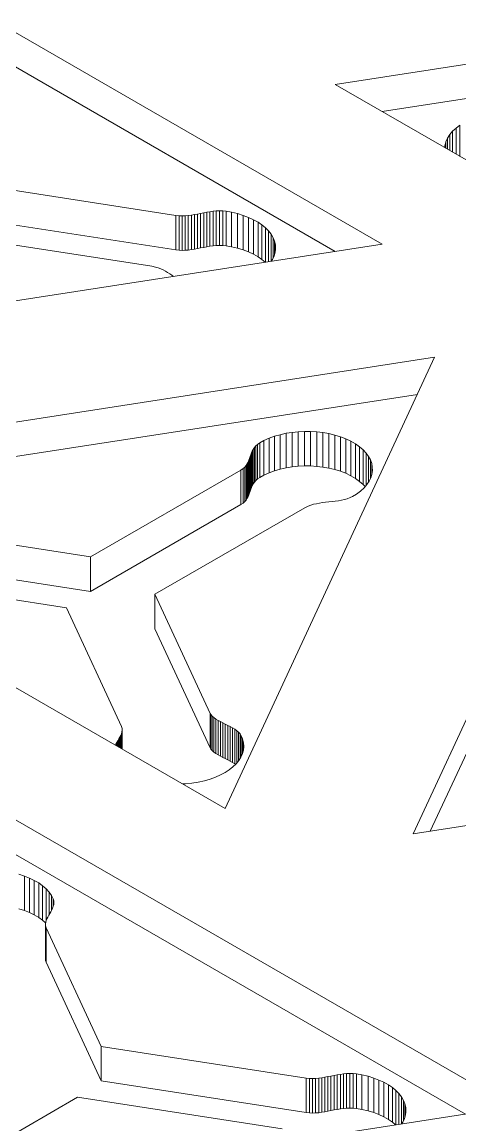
# Model space of a CAD drawing. Header units: inches. Extents: x 2.5 to 18.9, y 2.6 to 12.3.
# Drawn here: x 8.834 to 9.48, y 8.087 to 9.718 of the extents above; entities that cross this region are included whole.
import ezdxf

# ---------------------------------------------------------------- set-up
doc = ezdxf.new("R2010")
doc.units = ezdxf.units.IN
doc.header["$MEASUREMENT"] = 0

# ---------------------------------------------------------------- blocks, each defined once
blk = doc.blocks.new('A$C39963D99')
at = {"color": 0, "linetype": 'Continuous', "lineweight": 0, "extrusion": (3.33067e-16, 0.816497, 0.57735)}
for p, q in [((11.6555, -0.7234), (12.5011, -1.2116)), ((12.4314, -1.2224), (11.6555, -0.7744)), ((12.4315, -0.9755), (13.5866, -0.7968)), ((13.5611, -0.8518), (12.5012, -1.0157)), ((13.2772, -1.4637), (12.4315, -0.9755)), ((12.6051, -1.0449), (12.6101, -1.0403)), ((12.6101, -1.0403), (12.6158, -1.036)), ((12.6101, -1.0786), (12.6101, -1.0403)), ((12.6158, -1.0819), (12.6158, -1.036)), ((12.5949, -1.0606), (12.5975, -1.0551)), ((12.5975, -1.0551), (12.6009, -1.0498)), ((12.5975, -1.0713), (12.5975, -1.0551)), ((12.6009, -1.0498), (12.6051, -1.0449)), ((12.6009, -1.0733), (12.6009, -1.0498)), ((12.6051, -1.0757), (12.6051, -1.0449)), ((12.5931, -1.0687), (12.5934, -1.0661)), ((12.5934, -1.0661), (12.5949, -1.0606)), ((12.5934, -1.0689), (12.5934, -1.0661)), ((12.5949, -1.0698), (12.5949, -1.0606)), ((11.8934, -1.1224), (12.1961, -1.1692)), ((12.1961, -1.2202), (11.8934, -1.1734)), ((12.1961, -1.2202), (12.1961, -1.1692)), ((12.1961, -1.1692), (12.2011, -1.1698)), ((12.2011, -1.2208), (12.2011, -1.1698)), ((12.2011, -1.1698), (12.2056, -1.1699)), ((12.2056, -1.1699), (12.2101, -1.1698)), ((12.2056, -1.221), (12.2056, -1.1699)), ((12.2101, -1.1698), (12.2146, -1.1694)), ((12.2101, -1.2208), (12.2101, -1.1698)), ((12.2146, -1.1694), (12.2192, -1.1688)), ((12.2146, -1.2204), (12.2146, -1.1694)), ((12.2192, -1.1688), (12.2237, -1.168)), ((12.2192, -1.2198), (12.2192, -1.1688)), ((12.2237, -1.168), (12.2282, -1.1672)), ((12.2237, -1.2191), (12.2237, -1.168)), ((12.2282, -1.1672), (12.2328, -1.1663)), ((12.2282, -1.2182), (12.2282, -1.1672)), ((12.2328, -1.1663), (12.2374, -1.1653)), ((12.2328, -1.2173), (12.2328, -1.1663)), ((12.2374, -1.1653), (12.242, -1.1645)), ((12.2374, -1.2164), (12.2374, -1.1653)), ((12.242, -1.1645), (12.2466, -1.1637)), ((12.242, -1.2155), (12.242, -1.1645)), ((12.2466, -1.1637), (12.2513, -1.1631)), ((12.2466, -1.2147), (12.2466, -1.1637)), ((12.2513, -1.1631), (12.256, -1.1626)), ((12.2513, -1.2141), (12.2513, -1.1631)), ((12.256, -1.1626), (12.2607, -1.1625)), ((12.256, -1.2137), (12.256, -1.1626)), ((12.2607, -1.2135), (12.2607, -1.1625)), ((12.2607, -1.1625), (12.2655, -1.1626)), ((12.2655, -1.2136), (12.2655, -1.1626)), ((12.2655, -1.1626), (12.2704, -1.163)), ((12.2704, -1.2141), (12.2704, -1.163)), ((12.2704, -1.163), (12.2786, -1.1645)), ((12.2786, -1.2155), (12.2786, -1.1645)), ((12.2786, -1.1645), (12.2875, -1.1666)), ((12.2875, -1.2176), (12.2875, -1.1666)), ((12.2875, -1.1666), (12.2959, -1.1691)), ((12.2959, -1.2202), (12.2959, -1.1691)), ((12.2959, -1.1691), (12.3037, -1.1721)), ((12.3037, -1.2231), (12.3037, -1.1721)), ((12.3037, -1.1721), (12.311, -1.1755)), ((12.311, -1.2265), (12.311, -1.1755)), ((12.311, -1.1755), (12.3176, -1.1792)), ((12.3176, -1.2302), (12.3176, -1.1792)), ((12.3176, -1.1792), (12.3235, -1.1833)), ((12.3235, -1.2343), (12.3235, -1.1833)), ((12.3235, -1.1833), (12.3287, -1.1876)), ((12.3287, -1.2383), (12.3287, -1.1876)), ((12.3287, -1.1876), (12.3332, -1.1922)), ((12.1606, -1.2444), (11.8583, -1.1976)), ((12.3332, -1.2376), (12.3332, -1.1922)), ((12.3332, -1.1922), (12.3369, -1.1971)), ((12.3369, -1.237), (12.3369, -1.1971)), ((12.3369, -1.1971), (12.3398, -1.2021)), ((12.3398, -1.2322), (12.3398, -1.2021)), ((12.3398, -1.2021), (12.3419, -1.2073)), ((12.5011, -1.2116), (11.346, -1.3903)), ((12.2011, -1.2208), (12.1961, -1.2202)), ((12.2056, -1.221), (12.2011, -1.2208)), ((12.2101, -1.2208), (12.2056, -1.221)), ((12.2146, -1.2204), (12.2101, -1.2208)), ((12.2192, -1.2198), (12.2146, -1.2204)), ((12.2237, -1.2191), (12.2192, -1.2198)), ((12.2282, -1.2182), (12.2237, -1.2191)), ((12.2328, -1.2173), (12.2282, -1.2182)), ((12.2374, -1.2164), (12.2328, -1.2173)), ((12.242, -1.2155), (12.2374, -1.2164)), ((12.2466, -1.2147), (12.242, -1.2155)), ((12.2513, -1.2141), (12.2466, -1.2147)), ((12.256, -1.2137), (12.2513, -1.2141)), ((12.2607, -1.2135), (12.256, -1.2137)), ((12.2655, -1.2136), (12.2607, -1.2135)), ((12.2704, -1.2141), (12.2655, -1.2136)), ((12.2786, -1.2155), (12.2704, -1.2141)), ((12.2875, -1.2176), (12.2786, -1.2155)), ((12.2959, -1.2202), (12.2875, -1.2176)), ((12.3037, -1.2231), (12.2959, -1.2202)), ((12.3419, -1.2269), (12.3419, -1.2073)), ((12.3419, -1.2073), (12.3432, -1.2126)), ((12.3435, -1.218), (12.3429, -1.2235)), ((12.3432, -1.2211), (12.3432, -1.2126)), ((12.3432, -1.2126), (12.3435, -1.218)), ((12.311, -1.2265), (12.3037, -1.2231)), ((12.3176, -1.2302), (12.311, -1.2265)), ((12.3235, -1.2343), (12.3176, -1.2302)), ((12.3283, -1.2383), (12.3235, -1.2343)), ((12.3388, -1.2345), (12.3372, -1.237)), ((12.3413, -1.229), (12.3388, -1.2345)), ((12.3429, -1.2235), (12.3413, -1.229)), ((12.1661, -1.2455), (12.1606, -1.2444)), ((12.1701, -1.2466), (12.1661, -1.2455)), ((12.1739, -1.248), (12.1701, -1.2466)), ((12.1775, -1.2497), (12.1739, -1.248)), ((12.1808, -1.2515), (12.1775, -1.2497)), ((12.1841, -1.2535), (12.1808, -1.2515)), ((12.1873, -1.2555), (12.1841, -1.2535)), ((12.1904, -1.2576), (12.1873, -1.2555)), ((12.1929, -1.2593), (12.1904, -1.2576)), ((11.4234, -1.5575), (12.5785, -1.3788)), ((12.5785, -1.3788), (12.2691, -2.0457)), ((12.5466, -2.0835), (12.8561, -1.4165)), ((12.553, -1.4338), (11.4931, -1.5977)), ((12.8561, -1.4676), (12.5721, -2.0795)), ((12.3263, -1.502), (12.334, -1.4986)), ((12.334, -1.4986), (12.342, -1.4957)), ((12.334, -1.5496), (12.334, -1.4986)), ((12.342, -1.4957), (12.3504, -1.4933)), ((12.342, -1.5467), (12.342, -1.4957)), ((12.3504, -1.4933), (12.359, -1.4913)), ((12.3504, -1.5443), (12.3504, -1.4933)), ((12.359, -1.4913), (12.3679, -1.4899)), ((12.359, -1.5424), (12.359, -1.4913)), ((12.3679, -1.4899), (12.377, -1.489)), ((12.3679, -1.5409), (12.3679, -1.4899)), ((12.377, -1.489), (12.3861, -1.4885)), ((12.377, -1.54), (12.377, -1.489)), ((12.3861, -1.5396), (12.3861, -1.4885)), ((12.3861, -1.4885), (12.3953, -1.4886)), ((12.3953, -1.5396), (12.3953, -1.4886)), ((12.3953, -1.4886), (12.4044, -1.4892)), ((12.4044, -1.5402), (12.4044, -1.4892)), ((12.4044, -1.4892), (12.4134, -1.4902)), ((12.4134, -1.5412), (12.4134, -1.4902)), ((12.4134, -1.4902), (12.4223, -1.4918)), ((12.4223, -1.5428), (12.4223, -1.4918)), ((12.4223, -1.4918), (12.4309, -1.4938)), ((12.4309, -1.5448), (12.4309, -1.4938)), ((12.4309, -1.4938), (12.4392, -1.4964)), ((12.4392, -1.5474), (12.4392, -1.4964)), ((12.4392, -1.4964), (12.4471, -1.4994)), ((12.4471, -1.5504), (12.4471, -1.4994)), ((12.4471, -1.4994), (12.4546, -1.5029)), ((12.3091, -1.5176), (12.3105, -1.515)), ((12.3105, -1.515), (12.3123, -1.5124)), ((12.3105, -1.566), (12.3105, -1.515)), ((12.3123, -1.5124), (12.3144, -1.51)), ((12.3123, -1.5634), (12.3123, -1.5124)), ((12.3144, -1.51), (12.317, -1.5076)), ((12.3144, -1.561), (12.3144, -1.51)), ((12.317, -1.5076), (12.3201, -1.5054)), ((12.317, -1.5587), (12.317, -1.5076)), ((12.3201, -1.5054), (12.3263, -1.502)), ((12.3201, -1.5565), (12.3201, -1.5054)), ((12.3263, -1.5531), (12.3263, -1.502)), ((12.4546, -1.554), (12.4546, -1.5029)), ((12.4546, -1.5029), (12.4616, -1.5069)), ((12.4616, -1.558), (12.4616, -1.5069)), ((12.4616, -1.5069), (12.4677, -1.5113)), ((12.4677, -1.5623), (12.4677, -1.5113)), ((12.4677, -1.5113), (12.473, -1.5159)), ((12.473, -1.5669), (12.473, -1.5159)), ((12.473, -1.5159), (12.4774, -1.5207)), ((12.3029, -1.5338), (12.3041, -1.5312)), ((12.3041, -1.5312), (12.305, -1.5285)), ((12.3041, -1.5822), (12.3041, -1.5312)), ((12.305, -1.5285), (12.306, -1.5258)), ((12.305, -1.5795), (12.305, -1.5285)), ((12.306, -1.5258), (12.3069, -1.523)), ((12.306, -1.5768), (12.306, -1.5258)), ((12.3069, -1.523), (12.3079, -1.5203)), ((12.3069, -1.574), (12.3069, -1.523)), ((12.3079, -1.5203), (12.3091, -1.5176)), ((12.3079, -1.5713), (12.3079, -1.5203)), ((12.3091, -1.5686), (12.3091, -1.5176)), ((12.4774, -1.5683), (12.4774, -1.5207)), ((12.4774, -1.5207), (12.4809, -1.5256)), ((12.4809, -1.5633), (12.4809, -1.5256)), ((12.4809, -1.5256), (12.4836, -1.5307)), ((12.4836, -1.5581), (12.4836, -1.5307)), ((12.4836, -1.5307), (12.4855, -1.5359)), ((12.07, -1.674), (12.2924, -1.5456)), ((12.2924, -1.5456), (12.2955, -1.5434)), ((12.2924, -1.5966), (12.2924, -1.5456)), ((12.2955, -1.5434), (12.298, -1.5412)), ((12.2955, -1.5944), (12.2955, -1.5434)), ((12.298, -1.5412), (12.3, -1.5389)), ((12.298, -1.5922), (12.298, -1.5412)), ((12.3, -1.5389), (12.3016, -1.5364)), ((12.3, -1.5899), (12.3, -1.5389)), ((12.3016, -1.5364), (12.3029, -1.5338)), ((12.3016, -1.5874), (12.3016, -1.5364)), ((12.3029, -1.5849), (12.3029, -1.5338)), ((12.342, -1.5467), (12.334, -1.5496)), ((12.3504, -1.5443), (12.342, -1.5467)), ((12.359, -1.5424), (12.3504, -1.5443)), ((12.3679, -1.5409), (12.359, -1.5424)), ((12.377, -1.54), (12.3679, -1.5409)), ((12.3861, -1.5396), (12.377, -1.54)), ((12.3953, -1.5396), (12.3861, -1.5396)), ((12.4044, -1.5402), (12.3953, -1.5396)), ((12.4134, -1.5412), (12.4044, -1.5402)), ((12.4223, -1.5428), (12.4134, -1.5412)), ((12.4309, -1.5448), (12.4223, -1.5428)), ((12.4392, -1.5474), (12.4309, -1.5448)), ((12.4471, -1.5504), (12.4392, -1.5474)), ((12.4855, -1.5528), (12.4855, -1.5359)), ((12.4855, -1.5359), (12.4864, -1.5412)), ((12.4865, -1.5465), (12.4858, -1.5518)), ((12.4864, -1.5473), (12.4864, -1.5412)), ((12.4864, -1.5412), (12.4865, -1.5465)), ((12.2691, -2.0457), (11.4234, -1.5575)), ((12.3123, -1.5634), (12.3105, -1.566)), ((12.3144, -1.561), (12.3123, -1.5634)), ((12.317, -1.5587), (12.3144, -1.561)), ((12.3201, -1.5565), (12.317, -1.5587)), ((12.3263, -1.5531), (12.3201, -1.5565)), ((12.334, -1.5496), (12.3263, -1.5531)), ((12.4546, -1.554), (12.4471, -1.5504)), ((12.4616, -1.558), (12.4546, -1.554)), ((12.4677, -1.5623), (12.4616, -1.558)), ((12.473, -1.5669), (12.4677, -1.5623)), ((12.4817, -1.5622), (12.4783, -1.5672)), ((12.4842, -1.557), (12.4817, -1.5622)), ((12.4858, -1.5518), (12.4842, -1.557)), ((12.305, -1.5795), (12.3041, -1.5822)), ((12.306, -1.5768), (12.305, -1.5795)), ((12.3069, -1.574), (12.306, -1.5768)), ((12.3079, -1.5713), (12.3069, -1.574)), ((12.3091, -1.5686), (12.3079, -1.5713)), ((12.3105, -1.566), (12.3091, -1.5686)), ((12.4632, -1.581), (12.4573, -1.5847)), ((12.4691, -1.5766), (12.4632, -1.581)), ((12.4742, -1.572), (12.4691, -1.5766)), ((12.4759, -1.57), (12.473, -1.5669)), ((12.4783, -1.5672), (12.4742, -1.572)), ((12.2924, -1.5966), (12.07, -1.725)), ((12.2955, -1.5944), (12.2924, -1.5966)), ((12.298, -1.5922), (12.2955, -1.5944)), ((12.3, -1.5899), (12.298, -1.5922)), ((12.3016, -1.5874), (12.3, -1.5899)), ((12.3029, -1.5849), (12.3016, -1.5874)), ((12.3041, -1.5822), (12.3029, -1.5849)), ((12.3955, -1.5974), (12.3918, -1.5988)), ((12.3996, -1.5962), (12.3955, -1.5974)), ((12.4038, -1.5953), (12.3996, -1.5962)), ((12.4082, -1.5945), (12.4038, -1.5953)), ((12.4128, -1.5938), (12.4082, -1.5945)), ((12.4174, -1.5933), (12.4128, -1.5938)), ((12.4222, -1.5927), (12.4174, -1.5933)), ((12.4269, -1.5922), (12.4222, -1.5927)), ((12.4316, -1.5916), (12.4269, -1.5922)), ((12.4363, -1.5909), (12.4316, -1.5916)), ((12.4408, -1.5901), (12.4363, -1.5909)), ((12.4452, -1.5891), (12.4408, -1.5901)), ((12.4495, -1.5879), (12.4452, -1.5891)), ((12.4535, -1.5864), (12.4495, -1.5879)), ((12.4573, -1.5847), (12.4535, -1.5864)), ((12.3866, -1.6013), (12.1653, -1.7291)), ((12.3918, -1.5988), (12.3866, -1.6013)), ((11.7676, -1.6272), (12.07, -1.674)), ((12.07, -1.725), (11.7676, -1.6782)), ((12.07, -1.725), (12.07, -1.674)), ((12.0348, -1.7492), (11.7321, -1.7024)), ((12.1653, -1.7802), (12.1653, -1.7291)), ((12.1653, -1.7291), (12.247, -1.9053)), ((12.1162, -1.9245), (12.0348, -1.7492)), ((12.247, -1.9563), (12.1653, -1.7802)), ((12.247, -1.9563), (12.247, -1.9053)), ((12.247, -1.9053), (12.2481, -1.907)), ((12.2481, -1.9581), (12.2481, -1.907)), ((12.2481, -1.907), (12.2501, -1.9094)), ((13.7017, -1.9048), (12.5466, -2.0835)), ((12.2501, -1.9604), (12.2501, -1.9094)), ((12.2501, -1.9094), (12.2526, -1.9116)), ((12.2526, -1.9626), (12.2526, -1.9116)), ((12.2526, -1.9116), (12.2555, -1.9136)), ((12.2555, -1.9646), (12.2555, -1.9136)), ((12.2555, -1.9136), (12.2586, -1.9156)), ((12.2586, -1.9666), (12.2586, -1.9156)), ((12.2586, -1.9156), (12.2621, -1.9175)), ((12.2621, -1.9685), (12.2621, -1.9175)), ((12.2621, -1.9175), (12.2656, -1.9193)), ((12.2656, -1.9703), (12.2656, -1.9193)), ((12.2656, -1.9193), (12.2693, -1.9211)), ((12.2693, -1.9721), (12.2693, -1.9211)), ((12.2693, -1.9211), (12.273, -1.923)), ((12.273, -1.974), (12.273, -1.923)), ((12.273, -1.923), (12.2766, -1.9248)), ((12.1136, -1.9405), (12.1149, -1.9379)), ((12.1149, -1.9379), (12.1159, -1.9353)), ((12.1149, -1.9567), (12.1149, -1.9379)), ((12.1159, -1.9353), (12.1167, -1.9327)), ((12.1159, -1.9573), (12.1159, -1.9353)), ((12.117, -1.9274), (12.1162, -1.9245)), ((12.1167, -1.9327), (12.1171, -1.93)), ((12.1167, -1.9578), (12.1167, -1.9327)), ((12.1171, -1.93), (12.117, -1.9274)), ((12.1171, -1.958), (12.1171, -1.93)), ((12.2766, -1.9758), (12.2766, -1.9248)), ((12.2766, -1.9248), (12.2801, -1.9268)), ((12.2801, -1.9778), (12.2801, -1.9268)), ((12.2801, -1.9268), (12.2833, -1.9288)), ((12.2833, -1.9798), (12.2833, -1.9288)), ((12.2833, -1.9288), (12.2863, -1.9309)), ((12.2863, -1.9785), (12.2863, -1.9309)), ((12.2863, -1.9309), (12.289, -1.9332)), ((12.289, -1.9752), (12.289, -1.9332)), ((12.289, -1.9332), (12.2912, -1.9357)), ((12.2912, -1.9718), (12.2912, -1.9357)), ((12.2912, -1.9357), (12.2929, -1.9383)), ((12.2929, -1.9686), (12.2929, -1.9383)), ((12.2929, -1.9383), (12.2949, -1.9431)), ((12.1071, -1.9522), (12.1077, -1.951)), ((12.1077, -1.951), (12.1091, -1.9484)), ((12.1077, -1.9525), (12.1077, -1.951)), ((12.1091, -1.9484), (12.1106, -1.9457)), ((12.1091, -1.9534), (12.1091, -1.9484)), ((12.1106, -1.9457), (12.1121, -1.9431)), ((12.1106, -1.9542), (12.1106, -1.9457)), ((12.1121, -1.9431), (12.1136, -1.9405)), ((12.1121, -1.9551), (12.1121, -1.9431)), ((12.1136, -1.9559), (12.1136, -1.9405)), ((12.2481, -1.9581), (12.247, -1.9563)), ((12.2949, -1.9637), (12.2949, -1.9431)), ((12.2949, -1.9431), (12.2963, -1.9487)), ((12.2966, -1.9541), (12.2961, -1.9595)), ((12.2963, -1.9577), (12.2963, -1.9487)), ((12.2963, -1.9487), (12.2966, -1.9541)), ((12.2501, -1.9604), (12.2481, -1.9581)), ((12.2526, -1.9626), (12.2501, -1.9604)), ((12.2555, -1.9646), (12.2526, -1.9626)), ((12.2586, -1.9666), (12.2555, -1.9646)), ((12.2621, -1.9685), (12.2586, -1.9666)), ((12.2656, -1.9703), (12.2621, -1.9685)), ((12.2693, -1.9721), (12.2656, -1.9703)), ((12.273, -1.974), (12.2693, -1.9721)), ((12.2923, -1.97), (12.2892, -1.975)), ((12.2946, -1.9648), (12.2923, -1.97)), ((12.2961, -1.9595), (12.2946, -1.9648)), ((12.2752, -1.9886), (12.2691, -1.9926)), ((12.2766, -1.9758), (12.273, -1.974)), ((12.2806, -1.9843), (12.2752, -1.9886)), ((12.2801, -1.9778), (12.2766, -1.9758)), ((12.2833, -1.9798), (12.2801, -1.9778)), ((12.2853, -1.9798), (12.2806, -1.9843)), ((12.2844, -1.9806), (12.2833, -1.9798)), ((12.2892, -1.975), (12.2853, -1.9798)), ((11.848, -1.9986), (12.6936, -2.4868)), ((12.2385, -2.0048), (12.2294, -2.0068)), ((12.247, -2.0024), (12.2385, -2.0048)), ((12.255, -1.9995), (12.247, -2.0024)), ((12.2624, -1.9963), (12.255, -1.9995)), ((12.2691, -1.9926), (12.2624, -1.9963)), ((12.2104, -2.0092), (12.2061, -2.0094)), ((12.2199, -2.0083), (12.2104, -2.0092)), ((12.2294, -2.0068), (12.2199, -2.0083)), ((12.6239, -2.4976), (11.848, -2.0496)), ((11.9646, -2.1432), (11.9726, -2.1457)), ((11.9726, -2.1968), (11.9726, -2.1457)), ((11.9726, -2.1457), (11.9802, -2.1488)), ((11.9802, -2.1998), (11.9802, -2.1488)), ((11.9802, -2.1488), (11.9872, -2.1522)), ((11.9872, -2.2032), (11.9872, -2.1522)), ((11.9872, -2.1522), (11.9937, -2.156)), ((11.9937, -2.207), (11.9937, -2.156)), ((11.9937, -2.156), (11.9995, -2.1602)), ((11.9995, -2.2112), (11.9995, -2.1602)), ((11.9995, -2.1602), (12.0047, -2.1647)), ((12.0047, -2.2121), (12.0047, -2.1647)), ((12.0047, -2.1647), (12.0091, -2.1695)), ((12.0091, -2.2029), (12.0091, -2.1695)), ((12.0091, -2.1695), (12.0127, -2.1747)), ((12.0127, -2.1965), (12.0127, -2.1747)), ((12.0127, -2.1747), (12.0152, -2.1795)), ((12.0152, -2.1909), (12.0152, -2.1795)), ((12.0152, -2.1795), (12.016, -2.1822)), ((12.016, -2.1877), (12.016, -2.1822)), ((12.016, -2.1822), (12.0162, -2.185)), ((11.9726, -2.1968), (11.9646, -2.1942)), ((11.9802, -2.1998), (11.9726, -2.1968)), ((11.9872, -2.2032), (11.9802, -2.1998)), ((12.0117, -2.1984), (12.0102, -2.201)), ((12.0131, -2.1957), (12.0117, -2.1984)), ((12.0143, -2.1931), (12.0131, -2.1957)), ((12.0153, -2.1904), (12.0143, -2.1931)), ((12.016, -2.1877), (12.0153, -2.1904)), ((12.0162, -2.185), (12.016, -2.1877)), ((11.9937, -2.207), (11.9872, -2.2032)), ((11.9995, -2.2112), (11.9937, -2.207)), ((12.0039, -2.2151), (11.9995, -2.2112)), ((12.0041, -2.2141), (12.0037, -2.2167)), ((12.0037, -2.2677), (12.0037, -2.2167)), ((12.0037, -2.2167), (12.0038, -2.2193)), ((12.0048, -2.2115), (12.0041, -2.2141)), ((12.0059, -2.2089), (12.0048, -2.2115)), ((12.0072, -2.2063), (12.0059, -2.2089)), ((12.0086, -2.2036), (12.0072, -2.2063)), ((12.0102, -2.201), (12.0086, -2.2036)), ((12.0038, -2.2704), (12.0038, -2.2193)), ((12.0038, -2.2193), (12.0045, -2.2222)), ((12.0045, -2.2732), (12.0045, -2.2222)), ((12.0045, -2.2222), (12.0859, -2.3975)), ((12.0038, -2.2704), (12.0037, -2.2677)), ((12.0045, -2.2732), (12.0038, -2.2704)), ((12.0859, -2.4485), (12.0045, -2.2732)), ((12.0859, -2.4485), (12.0859, -2.3975)), ((12.0859, -2.3975), (12.3886, -2.4444)), ((12.3886, -2.4954), (12.3886, -2.4444)), ((12.3886, -2.4444), (12.3936, -2.4449)), ((12.3936, -2.496), (12.3936, -2.4449)), ((12.3936, -2.4449), (12.3982, -2.4451)), ((12.3982, -2.4451), (12.4027, -2.4449)), ((12.3982, -2.4961), (12.3982, -2.4451)), ((12.4027, -2.4449), (12.4072, -2.4445)), ((12.4027, -2.496), (12.4027, -2.4449)), ((12.4072, -2.4445), (12.4117, -2.4439)), ((12.4072, -2.4956), (12.4072, -2.4445)), ((12.4117, -2.4439), (12.4162, -2.4432)), ((12.4117, -2.495), (12.4117, -2.4439)), ((12.4162, -2.4432), (12.4208, -2.4423)), ((12.4162, -2.4942), (12.4162, -2.4432)), ((12.4208, -2.4423), (12.4253, -2.4414)), ((12.4208, -2.4934), (12.4208, -2.4423)), ((12.4253, -2.4414), (12.4299, -2.4405)), ((12.4253, -2.4924), (12.4253, -2.4414)), ((12.4299, -2.4405), (12.4345, -2.4396)), ((12.4299, -2.4915), (12.4299, -2.4405)), ((12.4345, -2.4396), (12.4392, -2.4389)), ((12.4345, -2.4907), (12.4345, -2.4396)), ((12.4392, -2.4389), (12.4438, -2.4382)), ((12.4392, -2.4899), (12.4392, -2.4389)), ((12.4438, -2.4382), (12.4485, -2.4378)), ((12.4438, -2.4893), (12.4438, -2.4382)), ((12.4485, -2.4378), (12.4533, -2.4376)), ((12.4485, -2.4888), (12.4485, -2.4378)), ((12.4533, -2.4887), (12.4533, -2.4376)), ((12.4533, -2.4376), (12.4581, -2.4377)), ((12.4581, -2.4888), (12.4581, -2.4377)), ((12.4581, -2.4377), (12.4629, -2.4382)), ((12.4629, -2.4892), (12.4629, -2.4382)), ((12.4629, -2.4382), (12.4711, -2.4396)), ((12.4711, -2.4907), (12.4711, -2.4396)), ((12.4711, -2.4396), (12.4801, -2.4417)), ((12.4801, -2.4928), (12.4801, -2.4417)), ((12.4801, -2.4417), (12.4885, -2.4443)), ((12.4885, -2.4953), (12.4885, -2.4443)), ((12.4885, -2.4443), (12.4963, -2.4473)), ((12.3886, -2.4954), (12.0859, -2.4485)), ((12.4963, -2.4983), (12.4963, -2.4473)), ((12.4963, -2.4473), (12.5035, -2.4506)), ((12.5035, -2.5017), (12.5035, -2.4506)), ((12.5035, -2.4506), (12.5101, -2.4544)), ((12.5101, -2.5054), (12.5101, -2.4544)), ((12.5101, -2.4544), (12.516, -2.4584)), ((12.516, -2.5095), (12.516, -2.4584)), ((12.516, -2.4584), (12.5212, -2.4628)), ((12.0508, -2.4728), (11.8284, -2.6012)), ((12.3532, -2.5196), (12.0508, -2.4728)), ((12.5212, -2.5135), (12.5212, -2.4628)), ((12.5212, -2.4628), (12.5257, -2.4674)), ((12.5257, -2.5128), (12.5257, -2.4674)), ((12.5257, -2.4674), (12.5295, -2.4722)), ((12.5295, -2.5122), (12.5295, -2.4722)), ((12.5295, -2.4722), (12.5324, -2.4773)), ((12.5324, -2.5074), (12.5324, -2.4773)), ((12.5324, -2.4773), (12.5345, -2.4825)), ((12.6936, -2.4868), (11.5385, -2.6655)), ((12.4162, -2.4942), (12.4117, -2.495)), ((12.4208, -2.4934), (12.4162, -2.4942)), ((12.4253, -2.4924), (12.4208, -2.4934)), ((12.4299, -2.4915), (12.4253, -2.4924)), ((12.4345, -2.4907), (12.4299, -2.4915)), ((12.4392, -2.4899), (12.4345, -2.4907)), ((12.4438, -2.4893), (12.4392, -2.4899)), ((12.4485, -2.4888), (12.4438, -2.4893)), ((12.4533, -2.4887), (12.4485, -2.4888)), ((12.4581, -2.4888), (12.4533, -2.4887)), ((12.4629, -2.4892), (12.4581, -2.4888)), ((12.4711, -2.4907), (12.4629, -2.4892)), ((12.4801, -2.4928), (12.4711, -2.4907)), ((12.4885, -2.4953), (12.4801, -2.4928)), ((12.5345, -2.5021), (12.5345, -2.4825)), ((12.5345, -2.4825), (12.5357, -2.4878)), ((12.536, -2.4932), (12.5354, -2.4987)), ((12.5357, -2.4962), (12.5357, -2.4878)), ((12.5357, -2.4878), (12.536, -2.4932)), ((12.3936, -2.496), (12.3886, -2.4954)), ((12.3982, -2.4961), (12.3936, -2.496)), ((12.4027, -2.496), (12.3982, -2.4961)), ((12.4072, -2.4956), (12.4027, -2.496)), ((12.4117, -2.495), (12.4072, -2.4956)), ((12.4963, -2.4983), (12.4885, -2.4953)), ((12.5035, -2.5017), (12.4963, -2.4983)), ((12.5101, -2.5054), (12.5035, -2.5017)), ((12.516, -2.5095), (12.5101, -2.5054)), ((12.5209, -2.5135), (12.516, -2.5095)), ((12.5313, -2.5097), (12.5297, -2.5121)), ((12.5339, -2.5042), (12.5313, -2.5097)), ((12.5354, -2.4987), (12.5339, -2.5042))]:
    blk.add_line(p, q, dxfattribs=at)

msp = doc.modelspace()

# ---------------------------------------------------------------- block references
msp.add_blockref('A$C39963D99', (-3.1356, 10.6011))

doc.saveas('drawing.dxf')
